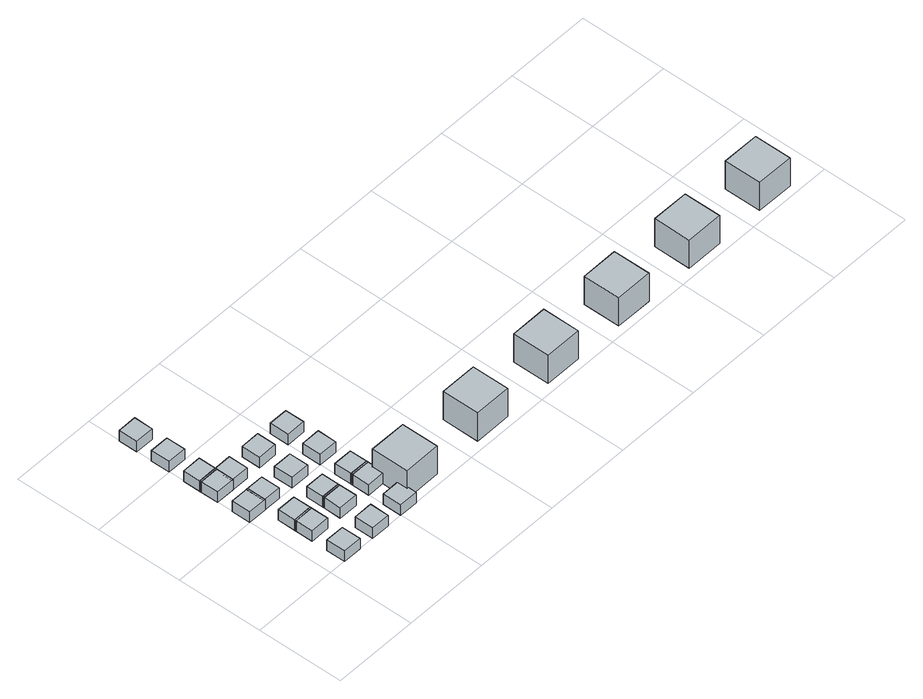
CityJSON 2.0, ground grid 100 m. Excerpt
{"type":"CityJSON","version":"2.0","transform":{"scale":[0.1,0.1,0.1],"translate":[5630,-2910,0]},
"CityObjects":{
"object1":{"type":"GenericCityObject","geometry":[{"type":"Solid","lod":"1","boundaries":[[[[0,1,2,3]],[[4,5,1,0]],[[5,6,2,1]],[[6,7,3,2]],[[7,4,0,3]],[[7,6,5,4]]]]}]},
"object2":{"type":"GenericCityObject","geometry":[{"type":"Solid","lod":"1","boundaries":[[[[8,9,10,11]],[[12,13,9,8]],[[13,14,10,9]],[[14,15,11,10]],[[15,12,8,11]],[[15,14,13,12]]]]}]},
"object3":{"type":"GenericCityObject","geometry":[{"type":"Solid","lod":"1","boundaries":[[[[16,17,18,19]],[[20,21,17,16]],[[21,22,18,17]],[[22,23,19,18]],[[23,20,16,19]],[[23,22,21,20]]]]}]},
"object4":{"type":"GenericCityObject","geometry":[{"type":"Solid","lod":"1","boundaries":[[[[24,25,26,27]],[[28,29,25,24]],[[29,30,26,25]],[[30,31,27,26]],[[31,28,24,27]],[[31,30,29,28]]]]}]},
"object5":{"type":"GenericCityObject","geometry":[{"type":"Solid","lod":"1","boundaries":[[[[32,33,34,35]],[[36,37,33,32]],[[37,38,34,33]],[[38,39,35,34]],[[39,36,32,35]],[[39,38,37,36]]]]}]},
"object6":{"type":"GenericCityObject","geometry":[{"type":"Solid","lod":"1","boundaries":[[[[40,41,42,43]],[[44,45,41,40]],[[45,46,42,41]],[[46,47,43,42]],[[47,44,40,43]],[[47,46,45,44]]]]}]},
"object7":{"type":"GenericCityObject","geometry":[{"type":"Solid","lod":"1","boundaries":[[[[48,49,50,51]],[[52,53,49,48]],[[53,54,50,49]],[[54,55,51,50]],[[55,52,48,51]],[[55,54,53,52]]]]}]},
"object8":{"type":"GenericCityObject","geometry":[{"type":"Solid","lod":"1","boundaries":[[[[56,57,58,59]],[[60,61,57,56]],[[61,62,58,57]],[[62,63,59,58]],[[63,60,56,59]],[[63,62,61,60]]]]}]},
"object9":{"type":"GenericCityObject","geometry":[{"type":"Solid","lod":"1","boundaries":[[[[64,65,66,67]],[[68,69,65,64]],[[69,70,66,65]],[[70,71,67,66]],[[71,68,64,67]],[[71,70,69,68]]]]}]},
"object10":{"type":"GenericCityObject","geometry":[{"type":"Solid","lod":"1","boundaries":[[[[72,73,74,75]],[[76,77,73,72]],[[77,78,74,73]],[[78,79,75,74]],[[79,76,72,75]],[[79,78,77,76]]]]}]},
"object11":{"type":"GenericCityObject","geometry":[{"type":"Solid","lod":"1","boundaries":[[[[80,81,82,83]],[[84,85,81,80]],[[85,86,82,81]],[[86,87,83,82]],[[87,84,80,83]],[[87,86,85,84]]]]}]},
"object12":{"type":"GenericCityObject","geometry":[{"type":"Solid","lod":"1","boundaries":[[[[88,89,90,91]],[[92,93,89,88]],[[93,94,90,89]],[[94,95,91,90]],[[95,92,88,91]],[[95,94,93,92]]]]}]},
"object13":{"type":"GenericCityObject","geometry":[{"type":"Solid","lod":"1","boundaries":[[[[96,97,98,99]],[[100,101,97,96]],[[101,102,98,97]],[[102,103,99,98]],[[103,100,96,99]],[[103,102,101,100]]]]}]},
"object14":{"type":"GenericCityObject","geometry":[{"type":"Solid","lod":"1","boundaries":[[[[104,105,106,107]],[[108,109,105,104]],[[109,110,106,105]],[[110,111,107,106]],[[111,108,104,107]],[[111,110,109,108]]]]}]},
"object15":{"type":"GenericCityObject","geometry":[{"type":"Solid","lod":"1","boundaries":[[[[112,113,114,115]],[[116,117,113,112]],[[117,118,114,113]],[[118,119,115,114]],[[119,116,112,115]],[[119,118,117,116]]]]}]},
"object16":{"type":"GenericCityObject","geometry":[{"type":"Solid","lod":"1","boundaries":[[[[120,121,122,123]],[[124,125,121,120]],[[125,126,122,121]],[[126,127,123,122]],[[127,124,120,123]],[[127,126,125,124]]]]}]},
"object17":{"type":"GenericCityObject","geometry":[{"type":"Solid","lod":"1","boundaries":[[[[128,129,130,131]],[[132,133,129,128]],[[133,134,130,129]],[[134,135,131,130]],[[135,132,128,131]],[[135,134,133,132]]]]}]},
"object18":{"type":"GenericCityObject","geometry":[{"type":"Solid","lod":"1","boundaries":[[[[136,137,138,139]],[[140,141,137,136]],[[141,142,138,137]],[[142,143,139,138]],[[143,140,136,139]],[[143,142,141,140]]]]}]},
"object19":{"type":"GenericCityObject","geometry":[{"type":"Solid","lod":"1","boundaries":[[[[144,145,146,147]],[[148,149,145,144]],[[149,150,146,145]],[[150,151,147,146]],[[151,148,144,147]],[[151,150,149,148]]]]}]},
"object20":{"type":"GenericCityObject","geometry":[{"type":"Solid","lod":"1","boundaries":[[[[152,153,154,155]],[[156,157,153,152]],[[157,158,154,153]],[[158,159,155,154]],[[159,156,152,155]],[[159,158,157,156]]]]}]},
"object21":{"type":"GenericCityObject","geometry":[{"type":"Solid","lod":"1","boundaries":[[[[160,161,162,163]],[[164,165,161,160]],[[165,166,162,161]],[[166,167,163,162]],[[167,164,160,163]],[[167,166,165,164]]]]}]},
"object22":{"type":"GenericCityObject","geometry":[{"type":"Solid","lod":"1","boundaries":[[[[168,169,170,171]],[[172,173,169,168]],[[173,174,170,169]],[[174,175,171,170]],[[175,172,168,171]],[[175,174,173,172]]]]}]},
"object23":{"type":"GenericCityObject","geometry":[{"type":"Solid","lod":"1","boundaries":[[[[176,177,178,179]],[[180,181,177,176]],[[181,182,178,177]],[[182,183,179,178]],[[183,180,176,179]],[[183,182,181,180]]]]}]},
"object24":{"type":"GenericCityObject","geometry":[{"type":"Solid","lod":"1","boundaries":[[[[184,185,186,187]],[[188,189,185,184]],[[189,190,186,185]],[[190,191,187,186]],[[191,188,184,187]],[[191,190,189,188]]]]}]},
"object25":{"type":"GenericCityObject","geometry":[{"type":"Solid","lod":"1","boundaries":[[[[192,193,194,195]],[[196,197,193,192]],[[197,198,194,193]],[[198,199,195,194]],[[199,196,192,195]],[[199,198,197,196]]]]}]},
"object26":{"type":"GenericCityObject","geometry":[{"type":"Solid","lod":"1","boundaries":[[[[200,201,202,203]],[[204,205,201,200]],[[205,206,202,201]],[[206,207,203,202]],[[207,204,200,203]],[[207,206,205,204]]]]}]}
},
"vertices":[
[200,0,0],[420,0,0],[420,220,0],[200,220,0],[200,0,140],[420,0,140],[420,220,140],[200,220,140],
[0,1000,0],[220,1000,0],[220,1220,0],[0,1220,0],[0,1000,140],[220,1000,140],[220,1220,140],[0,1220,140],
[200,400,0],[420,400,0],[420,620,0],[200,620,0],[200,400,140],[420,400,140],[420,620,140],[200,620,140],
[200,600,0],[420,600,0],[420,820,0],[200,820,0],[200,600,140],[420,600,140],[420,820,140],[200,820,140],
[0,1400,0],[220,1400,0],[220,1620,0],[0,1620,0],[0,1400,140],[220,1400,140],[220,1620,140],[0,1620,140],
[0,1600,0],[220,1600,0],[220,1820,0],[0,1820,0],[0,1600,140],[220,1600,140],[220,1820,140],[0,1820,140],
[200,1000,0],[420,1000,0],[420,1220,0],[200,1220,0],[200,1000,140],[420,1000,140],[420,1220,140],[200,1220,140],
[600,0,0],[820,0,0],[820,220,0],[600,220,0],[600,0,140],[820,0,140],[820,220,140],[600,220,140],
[0,2000,0],[220,2000,0],[220,2220,0],[0,2220,0],[0,2000,140],[220,2000,140],[220,2220,140],[0,2220,140],
[200,1400,0],[420,1400,0],[420,1620,0],[200,1620,0],[200,1400,140],[420,1400,140],[420,1620,140],[200,1620,140],
[600,400,0],[820,400,0],[820,620,0],[600,620,0],[600,400,140],[820,400,140],[820,620,140],[600,620,140],
[0,2400,0],[220,2400,0],[220,2620,0],[0,2620,0],[0,2400,140],[220,2400,140],[220,2620,140],[0,2620,140],
[600,600,0],[820,600,0],[820,820,0],[600,820,0],[600,600,140],[820,600,140],[820,820,140],[600,820,140],
[600,1000,0],[820,1000,0],[820,1220,0],[600,1220,0],[600,1000,140],[820,1000,140],[820,1220,140],[600,1220,140],
[1000,0,0],[1220,0,0],[1220,220,0],[1000,220,0],[1000,0,140],[1220,0,140],[1220,220,140],[1000,220,140],
[600,1400,0],[820,1400,0],[820,1620,0],[600,1620,0],[600,1400,140],[820,1400,140],[820,1620,140],[600,1620,140],
[1000,400,0],[1220,400,0],[1220,620,0],[1000,620,0],[1000,400,140],[1220,400,140],[1220,620,140],[1000,620,140],
[1000,600,0],[1220,600,0],[1220,820,0],[1000,820,0],[1000,600,140],[1220,600,140],[1220,820,140],[1000,820,140],
[1000,1000,0],[1220,1000,0],[1220,1220,0],[1000,1220,0],[1000,1000,140],[1220,1000,140],[1220,1220,140],[1000,1220,140],
[1200,100,0],[1629,100,0],[1629,529,0],[1200,529,0],[1200,100,375],[1629,100,375],[1629,529,375],[1200,529,375],
[1000,1400,0],[1220,1400,0],[1220,1620,0],[1000,1620,0],[1000,1400,140],[1220,1400,140],[1220,1620,140],[1000,1620,140],
[2200,100,0],[2629,100,0],[2629,529,0],[2200,529,0],[2200,100,375],[2629,100,375],[2629,529,375],[2200,529,375],
[3200,100,0],[3629,100,0],[3629,529,0],[3200,529,0],[3200,100,375],[3629,100,375],[3629,529,375],[3200,529,375],
[4200,100,0],[4629,100,0],[4629,529,0],[4200,529,0],[4200,100,375],[4629,100,375],[4629,529,375],[4200,529,375],
[5200,100,0],[5629,100,0],[5629,529,0],[5200,529,0],[5200,100,375],[5629,100,375],[5629,529,375],[5200,529,375],
[6200,100,0],[6629,100,0],[6629,529,0],[6200,529,0],[6200,100,375],[6629,100,375],[6629,529,375],[6200,529,375]
]}
